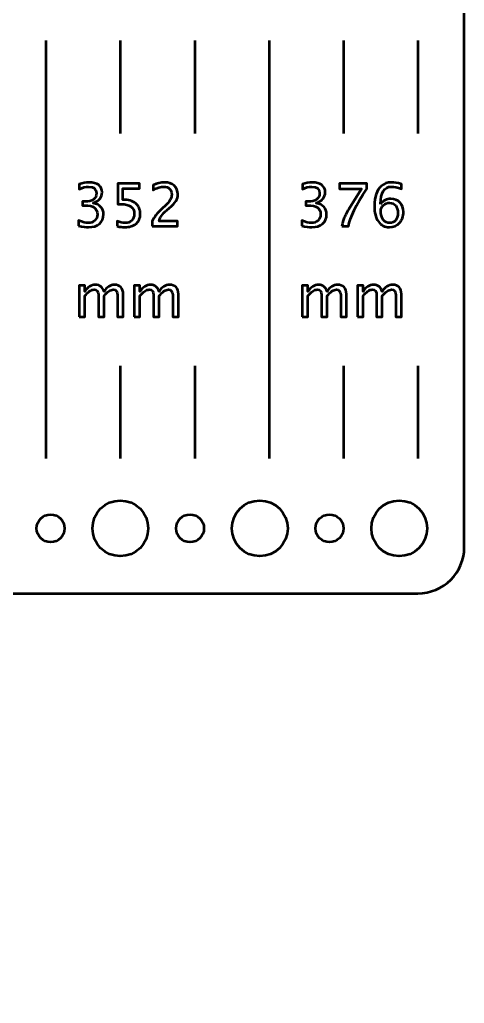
# Model space of a CAD drawing. Header units: centimetres. Extents: x -23.2 to 23.2, y -20.2 to 20.2.
# Drawn here: x 18.42 to 23.2, y -9.61 to 0.97 of the extents above; entities that cross this region are included whole.
import ezdxf

# ---------------------------------------------------------------- set-up
doc = ezdxf.new("R2010")
doc.units = ezdxf.units.CM
doc.header["$MEASUREMENT"] = 0
doc.layers.add('Layer 1', color=7, linetype='Continuous')

msp = doc.modelspace()

# ---------------------------------------------------------------- linework, layer by layer
at = {"layer": 'Layer 1', "lineweight": 53}
for centre, major_axis in [((19.50001, -4.50001), (0, 0.30001)), ((21.00001, -4.50001), (0, 0.30001)), ((22.50001, -4.50001), (0, 0.30001)), ((18.75, -4.5), (0, 0.15)), ((20.25, -4.5), (0, 0.15)), ((21.75, -4.5), (0, 0.15))]:
    msp.add_ellipse(centre, major_axis=major_axis, ratio=1, dxfattribs=at)
msp.add_open_spline([(-22.7, -20.2), (-22.97614, -20.2), (-23.2, -19.97614), (-23.2, -19.7), (-23.2, -19.7), (-23.2, -19.7), (-23.2, 19.7), (-23.2, 19.7), (-23.2, 19.7), (-23.2, 19.97614), (-22.97614, 20.2), (-22.7, 20.2), (-22.7, 20.2), (-18.95782, 20.2), (-13.47204, 20.2), (-10.3, 20.2), (-10.3, 20.2), (-10.02386, 20.2), (-9.8, 19.97614), (-9.8, 19.7), (-9.8, 19.7), (-9.8, 19.7), (-9.8, 2.2), (-9.8, 2.2), (-9.8, 2.2), (-9.8, 2.2), (22.7, 2.2), (22.7, 2.2), (22.7, 2.2), (22.97614, 2.2), (23.2, 1.97614), (23.2, 1.7), (23.2, 1.7), (23.2, 1.7), (23.2, -4.7), (23.2, -4.7), (23.2, -4.7), (23.2, -4.97614), (22.97614, -5.2), (22.7, -5.2), (22.7, -5.2), (22.7, -5.2), (-9.8, -5.2), (-9.8, -5.2), (-9.8, -5.2), (-9.8, -5.2), (-9.8, -19.7), (-9.8, -19.7), (-9.8, -19.7), (-9.8, -19.97614), (-10.02386, -20.2), (-10.3, -20.2), (-10.3, -20.2), (-15.07775, -20.2), (-17.92225, -20.2), (-22.7, -20.2)], degree=3, knots=[0, 0, 0, 0, 0.06666667, 0.06666667, 0.06666667, 0.06666667, 0.13333333, 0.13333333, 0.13333333, 0.13333333, 0.2, 0.2, 0.2, 0.2, 0.26666667, 0.26666667, 0.26666667, 0.26666667, 0.33333333, 0.33333333, 0.33333333, 0.33333333, 0.4, 0.4, 0.4, 0.4, 0.46666667, 0.46666667, 0.46666667, 0.46666667, 0.53333333, 0.53333333, 0.53333333, 0.53333333, 0.6, 0.6, 0.6, 0.6, 0.66666667, 0.66666667, 0.66666667, 0.66666667, 0.73333333, 0.73333333, 0.73333333, 0.73333333, 0.8, 0.8, 0.8, 0.8, 0.86666667, 0.86666667, 0.86666667, 0.86666667, 1, 1, 1, 1], dxfattribs=at)
at = {"layer": 'Layer 1', "color": 5, "lineweight": 53}
for points in [[(18.7, 0.75), (18.7, 0.75), (18.7, -3.75), (18.7, -3.75)], [(19.5, 0.75), (19.5, 0.75), (19.5, -0.25), (19.5, -0.25)], [(20.3, 0.75), (20.3, 0.75), (20.3, -0.25), (20.3, -0.25)], [(21.1, 0.75), (21.1, 0.75), (21.1, -3.75), (21.1, -3.75)], [(21.9, 0.75), (21.9, 0.75), (21.9, -0.25), (21.9, -0.25)], [(22.7, 0.75), (22.7, 0.75), (22.7, -0.25), (22.7, -0.25)], [(19.5, -2.75), (19.5, -2.75), (19.5, -3.75), (19.5, -3.75)], [(20.3, -2.75), (20.3, -2.75), (20.3, -3.75), (20.3, -3.75)], [(21.9, -2.75), (21.9, -2.75), (21.9, -3.75), (21.9, -3.75)], [(22.7, -2.75), (22.7, -2.75), (22.7, -3.75), (22.7, -3.75)]]:
    msp.add_open_spline(points, degree=3, dxfattribs=at)
for points, knots in [([(19.05178, -1.2442), (19.05178, -1.2442), (19.05178, -1.18705), (19.05178, -1.18705), (19.05178, -1.18705), (19.09538, -1.20441), (19.12957, -1.21309), (19.15465, -1.21309), (19.15465, -1.21309), (19.18418, -1.21309), (19.20799, -1.20462), (19.2263, -1.18758), (19.2263, -1.18758), (19.24461, -1.17054), (19.25371, -1.14832), (19.25371, -1.12101), (19.25371, -1.12101), (19.25371, -1.05624), (19.20863, -1.02386), (19.11846, -1.02386), (19.11846, -1.02386), (19.11846, -1.02386), (19.09433, -1.02386), (19.09433, -1.02386), (19.09433, -1.02386), (19.09433, -1.02386), (19.09433, -0.9829), (19.09433, -0.9829), (19.09433, -0.9829), (19.09433, -0.9829), (19.1157, -0.98258), (19.1157, -0.98258), (19.1157, -0.98258), (19.20048, -0.98258), (19.24292, -0.95274), (19.24292, -0.89294), (19.24292, -0.89294), (19.24292, -0.84606), (19.21476, -0.82256), (19.15857, -0.82256), (19.15857, -0.82256), (19.1284, -0.82256), (19.09496, -0.83124), (19.05813, -0.8486), (19.05813, -0.8486), (19.05813, -0.8486), (19.05813, -0.79526), (19.05813, -0.79526), (19.05813, -0.79526), (19.09422, -0.78298), (19.12904, -0.77684), (19.16248, -0.77684), (19.16248, -0.77684), (19.20799, -0.77684), (19.24302, -0.78595), (19.26736, -0.80415), (19.26736, -0.80415), (19.2917, -0.82225), (19.30388, -0.8486), (19.30388, -0.8831), (19.30388, -0.8831), (19.30388, -0.93697), (19.27202, -0.97539), (19.2082, -0.99825), (19.2082, -0.99825), (19.28218, -1.0155), (19.31912, -1.05603), (19.31912, -1.12006), (19.31912, -1.12006), (19.31912, -1.16324), (19.30483, -1.19721), (19.27636, -1.22187), (19.27636, -1.22187), (19.24789, -1.24653), (19.20873, -1.25881), (19.15899, -1.25881), (19.15899, -1.25881), (19.13063, -1.25881), (19.09496, -1.25394), (19.05178, -1.2442)], [0, 0, 0, 0, 0.04761905, 0.04761905, 0.04761905, 0.04761905, 0.0952381, 0.0952381, 0.0952381, 0.0952381, 0.14285714, 0.14285714, 0.14285714, 0.14285714, 0.19047619, 0.19047619, 0.19047619, 0.19047619, 0.23809524, 0.23809524, 0.23809524, 0.23809524, 0.28571429, 0.28571429, 0.28571429, 0.28571429, 0.33333333, 0.33333333, 0.33333333, 0.33333333, 0.38095238, 0.38095238, 0.38095238, 0.38095238, 0.42857143, 0.42857143, 0.42857143, 0.42857143, 0.47619048, 0.47619048, 0.47619048, 0.47619048, 0.52380952, 0.52380952, 0.52380952, 0.52380952, 0.57142857, 0.57142857, 0.57142857, 0.57142857, 0.61904762, 0.61904762, 0.61904762, 0.61904762, 0.66666667, 0.66666667, 0.66666667, 0.66666667, 0.71428571, 0.71428571, 0.71428571, 0.71428571, 0.76190476, 0.76190476, 0.76190476, 0.76190476, 0.80952381, 0.80952381, 0.80952381, 0.80952381, 0.85714286, 0.85714286, 0.85714286, 0.85714286, 0.9047619, 0.9047619, 0.9047619, 0.9047619, 1, 1, 1, 1]), ([(19.46601, -1.24929), (19.46601, -1.24929), (19.46601, -1.19467), (19.46601, -1.19467), (19.46601, -1.19467), (19.49638, -1.20695), (19.52517, -1.21309), (19.55269, -1.21309), (19.55269, -1.21309), (19.58274, -1.21309), (19.60645, -1.2042), (19.6237, -1.18642), (19.6237, -1.18642), (19.64095, -1.16864), (19.64953, -1.14419), (19.64953, -1.11308), (19.64953, -1.11308), (19.64953, -1.07963), (19.63735, -1.05402), (19.61301, -1.03635), (19.61301, -1.03635), (19.58867, -1.01867), (19.55343, -1.00989), (19.50739, -1.00989), (19.50739, -1.00989), (19.4967, -1.00989), (19.48538, -1.01063), (19.47363, -1.01211), (19.47363, -1.01211), (19.47363, -1.01211), (19.47363, -0.78827), (19.47363, -0.78827), (19.47363, -0.78827), (19.47363, -0.78827), (19.70604, -0.78827), (19.70604, -0.78827), (19.70604, -0.78827), (19.70604, -0.78827), (19.70604, -0.84161), (19.70604, -0.84161), (19.70604, -0.84161), (19.70604, -0.84161), (19.52697, -0.84161), (19.52697, -0.84161), (19.52697, -0.84161), (19.52697, -0.84161), (19.52697, -0.9629), (19.52697, -0.9629), (19.52697, -0.9629), (19.58603, -0.9629), (19.63206, -0.97645), (19.66519, -1.00354), (19.66519, -1.00354), (19.69831, -1.03053), (19.71493, -1.06799), (19.71493, -1.11593), (19.71493, -1.11593), (19.71493, -1.1606), (19.6999, -1.19552), (19.66985, -1.22082), (19.66985, -1.22082), (19.63979, -1.24611), (19.5983, -1.25881), (19.54539, -1.25881), (19.54539, -1.25881), (19.52178, -1.25881), (19.49533, -1.25564), (19.46601, -1.24929)], [0, 0, 0, 0, 0.05555556, 0.05555556, 0.05555556, 0.05555556, 0.11111111, 0.11111111, 0.11111111, 0.11111111, 0.16666667, 0.16666667, 0.16666667, 0.16666667, 0.22222222, 0.22222222, 0.22222222, 0.22222222, 0.27777778, 0.27777778, 0.27777778, 0.27777778, 0.33333333, 0.33333333, 0.33333333, 0.33333333, 0.38888889, 0.38888889, 0.38888889, 0.38888889, 0.44444444, 0.44444444, 0.44444444, 0.44444444, 0.5, 0.5, 0.5, 0.5, 0.55555556, 0.55555556, 0.55555556, 0.55555556, 0.61111111, 0.61111111, 0.61111111, 0.61111111, 0.66666667, 0.66666667, 0.66666667, 0.66666667, 0.72222222, 0.72222222, 0.72222222, 0.72222222, 0.77777778, 0.77777778, 0.77777778, 0.77777778, 0.83333333, 0.83333333, 0.83333333, 0.83333333, 0.88888889, 0.88888889, 0.88888889, 0.88888889, 1, 1, 1, 1]), ([(19.84278, -1.24738), (19.84278, -1.24738), (19.84278, -1.19404), (19.84278, -1.19404), (19.84278, -1.19404), (19.86056, -1.15245), (19.89643, -1.10704), (19.95051, -1.05804), (19.95051, -1.05804), (19.95051, -1.05804), (19.98544, -1.02672), (19.98544, -1.02672), (19.98544, -1.02672), (20.03042, -0.98587), (20.05296, -0.94544), (20.05296, -0.90522), (20.05296, -0.90522), (20.05296, -0.8795), (20.04523, -0.85939), (20.02989, -0.84468), (20.02989, -0.84468), (20.01454, -0.82997), (19.99327, -0.82256), (19.96628, -0.82256), (19.96628, -0.82256), (19.93474, -0.82256), (19.89739, -0.83463), (19.85421, -0.85876), (19.85421, -0.85876), (19.85421, -0.85876), (19.85421, -0.80542), (19.85421, -0.80542), (19.85421, -0.80542), (19.89495, -0.78637), (19.93549, -0.77684), (19.97591, -0.77684), (19.97591, -0.77684), (20.01888, -0.77684), (20.05338, -0.78838), (20.07942, -0.81156), (20.07942, -0.81156), (20.10535, -0.83474), (20.11837, -0.86543), (20.11837, -0.90374), (20.11837, -0.90374), (20.11837, -0.93126), (20.1118, -0.9557), (20.09868, -0.97698), (20.09868, -0.97698), (20.08545, -0.99835), (20.061, -1.02418), (20.02513, -1.05466), (20.02513, -1.05466), (20.02513, -1.05466), (20.00153, -1.07477), (20.00153, -1.07477), (20.00153, -1.07477), (19.95242, -1.11636), (19.92406, -1.15615), (19.91644, -1.19404), (19.91644, -1.19404), (19.91644, -1.19404), (20.11646, -1.19404), (20.11646, -1.19404), (20.11646, -1.19404), (20.11646, -1.19404), (20.11646, -1.24738), (20.11646, -1.24738), (20.11646, -1.24738), (20.11646, -1.24738), (19.84278, -1.24738), (19.84278, -1.24738)], [0, 0, 0, 0, 0.05263158, 0.05263158, 0.05263158, 0.05263158, 0.10526316, 0.10526316, 0.10526316, 0.10526316, 0.15789474, 0.15789474, 0.15789474, 0.15789474, 0.21052632, 0.21052632, 0.21052632, 0.21052632, 0.26315789, 0.26315789, 0.26315789, 0.26315789, 0.31578947, 0.31578947, 0.31578947, 0.31578947, 0.36842105, 0.36842105, 0.36842105, 0.36842105, 0.42105263, 0.42105263, 0.42105263, 0.42105263, 0.47368421, 0.47368421, 0.47368421, 0.47368421, 0.52631579, 0.52631579, 0.52631579, 0.52631579, 0.57894737, 0.57894737, 0.57894737, 0.57894737, 0.63157895, 0.63157895, 0.63157895, 0.63157895, 0.68421053, 0.68421053, 0.68421053, 0.68421053, 0.73684211, 0.73684211, 0.73684211, 0.73684211, 0.78947368, 0.78947368, 0.78947368, 0.78947368, 0.84210526, 0.84210526, 0.84210526, 0.84210526, 0.89473684, 0.89473684, 0.89473684, 0.89473684, 1, 1, 1, 1]), ([(21.45178, -1.2442), (21.45178, -1.2442), (21.45178, -1.18705), (21.45178, -1.18705), (21.45178, -1.18705), (21.49538, -1.20441), (21.52957, -1.21309), (21.55465, -1.21309), (21.55465, -1.21309), (21.58418, -1.21309), (21.60799, -1.20462), (21.6263, -1.18758), (21.6263, -1.18758), (21.64461, -1.17054), (21.65371, -1.14832), (21.65371, -1.12101), (21.65371, -1.12101), (21.65371, -1.05624), (21.60863, -1.02386), (21.51846, -1.02386), (21.51846, -1.02386), (21.51846, -1.02386), (21.49433, -1.02386), (21.49433, -1.02386), (21.49433, -1.02386), (21.49433, -1.02386), (21.49433, -0.9829), (21.49433, -0.9829), (21.49433, -0.9829), (21.49433, -0.9829), (21.5157, -0.98258), (21.5157, -0.98258), (21.5157, -0.98258), (21.60048, -0.98258), (21.64292, -0.95274), (21.64292, -0.89294), (21.64292, -0.89294), (21.64292, -0.84606), (21.61476, -0.82256), (21.55857, -0.82256), (21.55857, -0.82256), (21.5284, -0.82256), (21.49496, -0.83124), (21.45813, -0.8486), (21.45813, -0.8486), (21.45813, -0.8486), (21.45813, -0.79526), (21.45813, -0.79526), (21.45813, -0.79526), (21.49422, -0.78298), (21.52904, -0.77684), (21.56248, -0.77684), (21.56248, -0.77684), (21.60799, -0.77684), (21.64302, -0.78595), (21.66736, -0.80415), (21.66736, -0.80415), (21.6917, -0.82225), (21.70388, -0.8486), (21.70388, -0.8831), (21.70388, -0.8831), (21.70388, -0.93697), (21.67202, -0.97539), (21.6082, -0.99825), (21.6082, -0.99825), (21.68218, -1.0155), (21.71912, -1.05603), (21.71912, -1.12006), (21.71912, -1.12006), (21.71912, -1.16324), (21.70483, -1.19721), (21.67636, -1.22187), (21.67636, -1.22187), (21.64789, -1.24653), (21.60873, -1.25881), (21.55899, -1.25881), (21.55899, -1.25881), (21.53063, -1.25881), (21.49496, -1.25394), (21.45178, -1.2442)], [0, 0, 0, 0, 0.04761905, 0.04761905, 0.04761905, 0.04761905, 0.0952381, 0.0952381, 0.0952381, 0.0952381, 0.14285714, 0.14285714, 0.14285714, 0.14285714, 0.19047619, 0.19047619, 0.19047619, 0.19047619, 0.23809524, 0.23809524, 0.23809524, 0.23809524, 0.28571429, 0.28571429, 0.28571429, 0.28571429, 0.33333333, 0.33333333, 0.33333333, 0.33333333, 0.38095238, 0.38095238, 0.38095238, 0.38095238, 0.42857143, 0.42857143, 0.42857143, 0.42857143, 0.47619048, 0.47619048, 0.47619048, 0.47619048, 0.52380952, 0.52380952, 0.52380952, 0.52380952, 0.57142857, 0.57142857, 0.57142857, 0.57142857, 0.61904762, 0.61904762, 0.61904762, 0.61904762, 0.66666667, 0.66666667, 0.66666667, 0.66666667, 0.71428571, 0.71428571, 0.71428571, 0.71428571, 0.76190476, 0.76190476, 0.76190476, 0.76190476, 0.80952381, 0.80952381, 0.80952381, 0.80952381, 0.85714286, 0.85714286, 0.85714286, 0.85714286, 0.9047619, 0.9047619, 0.9047619, 0.9047619, 1, 1, 1, 1]), ([(21.88379, -1.24738), (21.88972, -1.21161), (21.89829, -1.1806), (21.9093, -1.15456), (21.9093, -1.15456), (21.9203, -1.12853), (21.93988, -1.09265), (21.96782, -1.04714), (21.96782, -1.04714), (21.96782, -1.04714), (22.09271, -0.84542), (22.09271, -0.84542), (22.09271, -0.84542), (22.09271, -0.84542), (21.85712, -0.84542), (21.85712, -0.84542), (21.85712, -0.84542), (21.85712, -0.84542), (21.85712, -0.78827), (21.85712, -0.78827), (21.85712, -0.78827), (21.85712, -0.78827), (22.15176, -0.78827), (22.15176, -0.78827), (22.15176, -0.78827), (22.15176, -0.78827), (22.15176, -0.84542), (22.15176, -0.84542), (22.15176, -0.84542), (22.03418, -1.01899), (21.96835, -1.15298), (21.95428, -1.24738), (21.95428, -1.24738), (21.95428, -1.24738), (21.88379, -1.24738), (21.88379, -1.24738)], [0, 0, 0, 0, 0.1, 0.1, 0.1, 0.1, 0.2, 0.2, 0.2, 0.2, 0.3, 0.3, 0.3, 0.3, 0.4, 0.4, 0.4, 0.4, 0.5, 0.5, 0.5, 0.5, 0.6, 0.6, 0.6, 0.6, 0.7, 0.7, 0.7, 0.7, 0.8, 0.8, 0.8, 0.8, 1, 1, 1, 1]), ([(22.29929, -1.00947), (22.3285, -0.97168), (22.36522, -0.95274), (22.40946, -0.95274), (22.40946, -0.95274), (22.44957, -0.95274), (22.48238, -0.96597), (22.50799, -0.99253), (22.50799, -0.99253), (22.5335, -1.0191), (22.54631, -1.05318), (22.54631, -1.09477), (22.54631, -1.09477), (22.54631, -1.1425), (22.53202, -1.18176), (22.50334, -1.21256), (22.50334, -1.21256), (22.47466, -1.24336), (22.43825, -1.25881), (22.39391, -1.25881), (22.39391, -1.25881), (22.34353, -1.25881), (22.30395, -1.23838), (22.27548, -1.19764), (22.27548, -1.19764), (22.2469, -1.15679), (22.23262, -1.10027), (22.23262, -1.0282), (22.23262, -1.0282), (22.23262, -0.93104), (22.25759, -0.85982), (22.30744, -0.81431), (22.30744, -0.81431), (22.33453, -0.78933), (22.372, -0.77684), (22.41973, -0.77684), (22.41973, -0.77684), (22.44746, -0.77684), (22.48185, -0.78256), (22.52281, -0.79399), (22.52281, -0.79399), (22.52281, -0.79399), (22.52281, -0.84733), (22.52281, -0.84733), (22.52281, -0.84733), (22.47952, -0.83082), (22.44396, -0.82256), (22.41602, -0.82256), (22.41602, -0.82256), (22.33824, -0.82256), (22.29929, -0.8849), (22.29929, -1.00947)], [0, 0, 0, 0, 0.07142857, 0.07142857, 0.07142857, 0.07142857, 0.14285714, 0.14285714, 0.14285714, 0.14285714, 0.21428571, 0.21428571, 0.21428571, 0.21428571, 0.28571429, 0.28571429, 0.28571429, 0.28571429, 0.35714286, 0.35714286, 0.35714286, 0.35714286, 0.42857143, 0.42857143, 0.42857143, 0.42857143, 0.5, 0.5, 0.5, 0.5, 0.57142857, 0.57142857, 0.57142857, 0.57142857, 0.64285714, 0.64285714, 0.64285714, 0.64285714, 0.71428571, 0.71428571, 0.71428571, 0.71428571, 0.78571429, 0.78571429, 0.78571429, 0.78571429, 0.85714286, 0.85714286, 0.85714286, 0.85714286, 1, 1, 1, 1]), ([(22.48535, -1.10683), (22.48535, -1.07286), (22.47751, -1.04598), (22.46174, -1.02619), (22.46174, -1.02619), (22.44598, -1.0064), (22.42439, -0.99655), (22.39697, -0.99655), (22.39697, -0.99655), (22.37083, -0.99655), (22.3485, -1.00523), (22.32988, -1.0227), (22.32988, -1.0227), (22.31114, -1.04005), (22.30183, -1.06101), (22.30183, -1.08545), (22.30183, -1.08545), (22.30183, -1.12398), (22.31072, -1.15488), (22.32839, -1.17816), (22.32839, -1.17816), (22.34617, -1.20145), (22.36967, -1.21309), (22.39888, -1.21309), (22.39888, -1.21309), (22.42544, -1.21309), (22.4465, -1.20356), (22.46206, -1.18451), (22.46206, -1.18451), (22.47762, -1.16546), (22.48535, -1.13954), (22.48535, -1.10683)], [0, 0, 0, 0, 0.11111111, 0.11111111, 0.11111111, 0.11111111, 0.22222222, 0.22222222, 0.22222222, 0.22222222, 0.33333333, 0.33333333, 0.33333333, 0.33333333, 0.44444444, 0.44444444, 0.44444444, 0.44444444, 0.55555556, 0.55555556, 0.55555556, 0.55555556, 0.66666667, 0.66666667, 0.66666667, 0.66666667, 0.77777778, 0.77777778, 0.77777778, 0.77777778, 1, 1, 1, 1]), ([(19.05739, -2.22316), (19.05739, -2.22316), (19.05739, -1.88661), (19.05739, -1.88661), (19.05739, -1.88661), (19.05739, -1.88661), (19.11835, -1.88661), (19.11835, -1.88661), (19.11835, -1.88661), (19.11835, -1.88661), (19.11835, -1.95022), (19.11835, -1.95022), (19.11835, -1.95022), (19.14809, -1.90312), (19.18619, -1.87962), (19.23286, -1.87962), (19.23286, -1.87962), (19.27784, -1.87962), (19.30843, -1.90312), (19.32473, -1.95022), (19.32473, -1.95022), (19.35362, -1.9027), (19.39129, -1.87899), (19.43754, -1.87899), (19.43754, -1.87899), (19.46707, -1.87899), (19.49004, -1.88767), (19.50644, -1.90513), (19.50644, -1.90513), (19.52285, -1.92259), (19.5311, -1.94704), (19.5311, -1.97847), (19.5311, -1.97847), (19.5311, -1.97847), (19.5311, -2.22316), (19.5311, -2.22316), (19.5311, -2.22316), (19.5311, -2.22316), (19.47014, -2.22316), (19.47014, -2.22316), (19.47014, -2.22316), (19.47014, -2.22316), (19.47014, -1.98853), (19.47014, -1.98853), (19.47014, -1.98853), (19.47014, -1.95022), (19.4549, -1.93106), (19.42442, -1.93106), (19.42442, -1.93106), (19.39278, -1.93106), (19.35954, -1.95339), (19.32473, -1.99816), (19.32473, -1.99816), (19.32473, -1.99816), (19.32473, -2.22316), (19.32473, -2.22316), (19.32473, -2.22316), (19.32473, -2.22316), (19.26377, -2.22316), (19.26377, -2.22316), (19.26377, -2.22316), (19.26377, -2.22316), (19.26377, -1.98832), (19.26377, -1.98832), (19.26377, -1.98832), (19.26377, -1.94969), (19.24831, -1.93042), (19.2173, -1.93042), (19.2173, -1.93042), (19.18651, -1.93042), (19.15349, -1.95286), (19.11835, -1.99784), (19.11835, -1.99784), (19.11835, -1.99784), (19.11835, -2.22316), (19.11835, -2.22316), (19.11835, -2.22316), (19.11835, -2.22316), (19.05739, -2.22316), (19.05739, -2.22316)], [0, 0, 0, 0, 0.04761905, 0.04761905, 0.04761905, 0.04761905, 0.0952381, 0.0952381, 0.0952381, 0.0952381, 0.14285714, 0.14285714, 0.14285714, 0.14285714, 0.19047619, 0.19047619, 0.19047619, 0.19047619, 0.23809524, 0.23809524, 0.23809524, 0.23809524, 0.28571429, 0.28571429, 0.28571429, 0.28571429, 0.33333333, 0.33333333, 0.33333333, 0.33333333, 0.38095238, 0.38095238, 0.38095238, 0.38095238, 0.42857143, 0.42857143, 0.42857143, 0.42857143, 0.47619048, 0.47619048, 0.47619048, 0.47619048, 0.52380952, 0.52380952, 0.52380952, 0.52380952, 0.57142857, 0.57142857, 0.57142857, 0.57142857, 0.61904762, 0.61904762, 0.61904762, 0.61904762, 0.66666667, 0.66666667, 0.66666667, 0.66666667, 0.71428571, 0.71428571, 0.71428571, 0.71428571, 0.76190476, 0.76190476, 0.76190476, 0.76190476, 0.80952381, 0.80952381, 0.80952381, 0.80952381, 0.85714286, 0.85714286, 0.85714286, 0.85714286, 0.9047619, 0.9047619, 0.9047619, 0.9047619, 1, 1, 1, 1]), ([(19.65027, -2.22316), (19.65027, -2.22316), (19.65027, -1.88661), (19.65027, -1.88661), (19.65027, -1.88661), (19.65027, -1.88661), (19.71123, -1.88661), (19.71123, -1.88661), (19.71123, -1.88661), (19.71123, -1.88661), (19.71123, -1.95022), (19.71123, -1.95022), (19.71123, -1.95022), (19.74097, -1.90312), (19.77907, -1.87962), (19.82574, -1.87962), (19.82574, -1.87962), (19.87072, -1.87962), (19.90131, -1.90312), (19.91761, -1.95022), (19.91761, -1.95022), (19.9465, -1.9027), (19.98417, -1.87899), (20.03042, -1.87899), (20.03042, -1.87899), (20.05995, -1.87899), (20.08292, -1.88767), (20.09932, -1.90513), (20.09932, -1.90513), (20.11573, -1.92259), (20.12398, -1.94704), (20.12398, -1.97847), (20.12398, -1.97847), (20.12398, -1.97847), (20.12398, -2.22316), (20.12398, -2.22316), (20.12398, -2.22316), (20.12398, -2.22316), (20.06302, -2.22316), (20.06302, -2.22316), (20.06302, -2.22316), (20.06302, -2.22316), (20.06302, -1.98853), (20.06302, -1.98853), (20.06302, -1.98853), (20.06302, -1.95022), (20.04778, -1.93106), (20.0173, -1.93106), (20.0173, -1.93106), (19.98566, -1.93106), (19.95242, -1.95339), (19.91761, -1.99816), (19.91761, -1.99816), (19.91761, -1.99816), (19.91761, -2.22316), (19.91761, -2.22316), (19.91761, -2.22316), (19.91761, -2.22316), (19.85665, -2.22316), (19.85665, -2.22316), (19.85665, -2.22316), (19.85665, -2.22316), (19.85665, -1.98832), (19.85665, -1.98832), (19.85665, -1.98832), (19.85665, -1.94969), (19.84119, -1.93042), (19.81018, -1.93042), (19.81018, -1.93042), (19.77939, -1.93042), (19.74637, -1.95286), (19.71123, -1.99784), (19.71123, -1.99784), (19.71123, -1.99784), (19.71123, -2.22316), (19.71123, -2.22316), (19.71123, -2.22316), (19.71123, -2.22316), (19.65027, -2.22316), (19.65027, -2.22316)], [0, 0, 0, 0, 0.04761905, 0.04761905, 0.04761905, 0.04761905, 0.0952381, 0.0952381, 0.0952381, 0.0952381, 0.14285714, 0.14285714, 0.14285714, 0.14285714, 0.19047619, 0.19047619, 0.19047619, 0.19047619, 0.23809524, 0.23809524, 0.23809524, 0.23809524, 0.28571429, 0.28571429, 0.28571429, 0.28571429, 0.33333333, 0.33333333, 0.33333333, 0.33333333, 0.38095238, 0.38095238, 0.38095238, 0.38095238, 0.42857143, 0.42857143, 0.42857143, 0.42857143, 0.47619048, 0.47619048, 0.47619048, 0.47619048, 0.52380952, 0.52380952, 0.52380952, 0.52380952, 0.57142857, 0.57142857, 0.57142857, 0.57142857, 0.61904762, 0.61904762, 0.61904762, 0.61904762, 0.66666667, 0.66666667, 0.66666667, 0.66666667, 0.71428571, 0.71428571, 0.71428571, 0.71428571, 0.76190476, 0.76190476, 0.76190476, 0.76190476, 0.80952381, 0.80952381, 0.80952381, 0.80952381, 0.85714286, 0.85714286, 0.85714286, 0.85714286, 0.9047619, 0.9047619, 0.9047619, 0.9047619, 1, 1, 1, 1]), ([(21.45739, -2.22316), (21.45739, -2.22316), (21.45739, -1.88661), (21.45739, -1.88661), (21.45739, -1.88661), (21.45739, -1.88661), (21.51835, -1.88661), (21.51835, -1.88661), (21.51835, -1.88661), (21.51835, -1.88661), (21.51835, -1.95022), (21.51835, -1.95022), (21.51835, -1.95022), (21.54809, -1.90312), (21.58619, -1.87962), (21.63286, -1.87962), (21.63286, -1.87962), (21.67784, -1.87962), (21.70843, -1.90312), (21.72473, -1.95022), (21.72473, -1.95022), (21.75362, -1.9027), (21.79129, -1.87899), (21.83754, -1.87899), (21.83754, -1.87899), (21.86707, -1.87899), (21.89004, -1.88767), (21.90644, -1.90513), (21.90644, -1.90513), (21.92285, -1.92259), (21.9311, -1.94704), (21.9311, -1.97847), (21.9311, -1.97847), (21.9311, -1.97847), (21.9311, -2.22316), (21.9311, -2.22316), (21.9311, -2.22316), (21.9311, -2.22316), (21.87014, -2.22316), (21.87014, -2.22316), (21.87014, -2.22316), (21.87014, -2.22316), (21.87014, -1.98853), (21.87014, -1.98853), (21.87014, -1.98853), (21.87014, -1.95022), (21.8549, -1.93106), (21.82442, -1.93106), (21.82442, -1.93106), (21.79278, -1.93106), (21.75954, -1.95339), (21.72473, -1.99816), (21.72473, -1.99816), (21.72473, -1.99816), (21.72473, -2.22316), (21.72473, -2.22316), (21.72473, -2.22316), (21.72473, -2.22316), (21.66377, -2.22316), (21.66377, -2.22316), (21.66377, -2.22316), (21.66377, -2.22316), (21.66377, -1.98832), (21.66377, -1.98832), (21.66377, -1.98832), (21.66377, -1.94969), (21.64831, -1.93042), (21.6173, -1.93042), (21.6173, -1.93042), (21.58651, -1.93042), (21.55349, -1.95286), (21.51835, -1.99784), (21.51835, -1.99784), (21.51835, -1.99784), (21.51835, -2.22316), (21.51835, -2.22316), (21.51835, -2.22316), (21.51835, -2.22316), (21.45739, -2.22316), (21.45739, -2.22316)], [0, 0, 0, 0, 0.04761905, 0.04761905, 0.04761905, 0.04761905, 0.0952381, 0.0952381, 0.0952381, 0.0952381, 0.14285714, 0.14285714, 0.14285714, 0.14285714, 0.19047619, 0.19047619, 0.19047619, 0.19047619, 0.23809524, 0.23809524, 0.23809524, 0.23809524, 0.28571429, 0.28571429, 0.28571429, 0.28571429, 0.33333333, 0.33333333, 0.33333333, 0.33333333, 0.38095238, 0.38095238, 0.38095238, 0.38095238, 0.42857143, 0.42857143, 0.42857143, 0.42857143, 0.47619048, 0.47619048, 0.47619048, 0.47619048, 0.52380952, 0.52380952, 0.52380952, 0.52380952, 0.57142857, 0.57142857, 0.57142857, 0.57142857, 0.61904762, 0.61904762, 0.61904762, 0.61904762, 0.66666667, 0.66666667, 0.66666667, 0.66666667, 0.71428571, 0.71428571, 0.71428571, 0.71428571, 0.76190476, 0.76190476, 0.76190476, 0.76190476, 0.80952381, 0.80952381, 0.80952381, 0.80952381, 0.85714286, 0.85714286, 0.85714286, 0.85714286, 0.9047619, 0.9047619, 0.9047619, 0.9047619, 1, 1, 1, 1]), ([(22.05027, -2.22316), (22.05027, -2.22316), (22.05027, -1.88661), (22.05027, -1.88661), (22.05027, -1.88661), (22.05027, -1.88661), (22.11123, -1.88661), (22.11123, -1.88661), (22.11123, -1.88661), (22.11123, -1.88661), (22.11123, -1.95022), (22.11123, -1.95022), (22.11123, -1.95022), (22.14097, -1.90312), (22.17907, -1.87962), (22.22574, -1.87962), (22.22574, -1.87962), (22.27072, -1.87962), (22.30131, -1.90312), (22.31761, -1.95022), (22.31761, -1.95022), (22.3465, -1.9027), (22.38417, -1.87899), (22.43042, -1.87899), (22.43042, -1.87899), (22.45995, -1.87899), (22.48292, -1.88767), (22.49932, -1.90513), (22.49932, -1.90513), (22.51573, -1.92259), (22.52398, -1.94704), (22.52398, -1.97847), (22.52398, -1.97847), (22.52398, -1.97847), (22.52398, -2.22316), (22.52398, -2.22316), (22.52398, -2.22316), (22.52398, -2.22316), (22.46302, -2.22316), (22.46302, -2.22316), (22.46302, -2.22316), (22.46302, -2.22316), (22.46302, -1.98853), (22.46302, -1.98853), (22.46302, -1.98853), (22.46302, -1.95022), (22.44778, -1.93106), (22.4173, -1.93106), (22.4173, -1.93106), (22.38566, -1.93106), (22.35242, -1.95339), (22.31761, -1.99816), (22.31761, -1.99816), (22.31761, -1.99816), (22.31761, -2.22316), (22.31761, -2.22316), (22.31761, -2.22316), (22.31761, -2.22316), (22.25665, -2.22316), (22.25665, -2.22316), (22.25665, -2.22316), (22.25665, -2.22316), (22.25665, -1.98832), (22.25665, -1.98832), (22.25665, -1.98832), (22.25665, -1.94969), (22.24119, -1.93042), (22.21018, -1.93042), (22.21018, -1.93042), (22.17939, -1.93042), (22.14637, -1.95286), (22.11123, -1.99784), (22.11123, -1.99784), (22.11123, -1.99784), (22.11123, -2.22316), (22.11123, -2.22316), (22.11123, -2.22316), (22.11123, -2.22316), (22.05027, -2.22316), (22.05027, -2.22316)], [0, 0, 0, 0, 0.04761905, 0.04761905, 0.04761905, 0.04761905, 0.0952381, 0.0952381, 0.0952381, 0.0952381, 0.14285714, 0.14285714, 0.14285714, 0.14285714, 0.19047619, 0.19047619, 0.19047619, 0.19047619, 0.23809524, 0.23809524, 0.23809524, 0.23809524, 0.28571429, 0.28571429, 0.28571429, 0.28571429, 0.33333333, 0.33333333, 0.33333333, 0.33333333, 0.38095238, 0.38095238, 0.38095238, 0.38095238, 0.42857143, 0.42857143, 0.42857143, 0.42857143, 0.47619048, 0.47619048, 0.47619048, 0.47619048, 0.52380952, 0.52380952, 0.52380952, 0.52380952, 0.57142857, 0.57142857, 0.57142857, 0.57142857, 0.61904762, 0.61904762, 0.61904762, 0.61904762, 0.66666667, 0.66666667, 0.66666667, 0.66666667, 0.71428571, 0.71428571, 0.71428571, 0.71428571, 0.76190476, 0.76190476, 0.76190476, 0.76190476, 0.80952381, 0.80952381, 0.80952381, 0.80952381, 0.85714286, 0.85714286, 0.85714286, 0.85714286, 0.9047619, 0.9047619, 0.9047619, 0.9047619, 1, 1, 1, 1])]:
    msp.add_open_spline(points, degree=3, knots=knots, dxfattribs=at)

doc.saveas('drawing.dxf')
